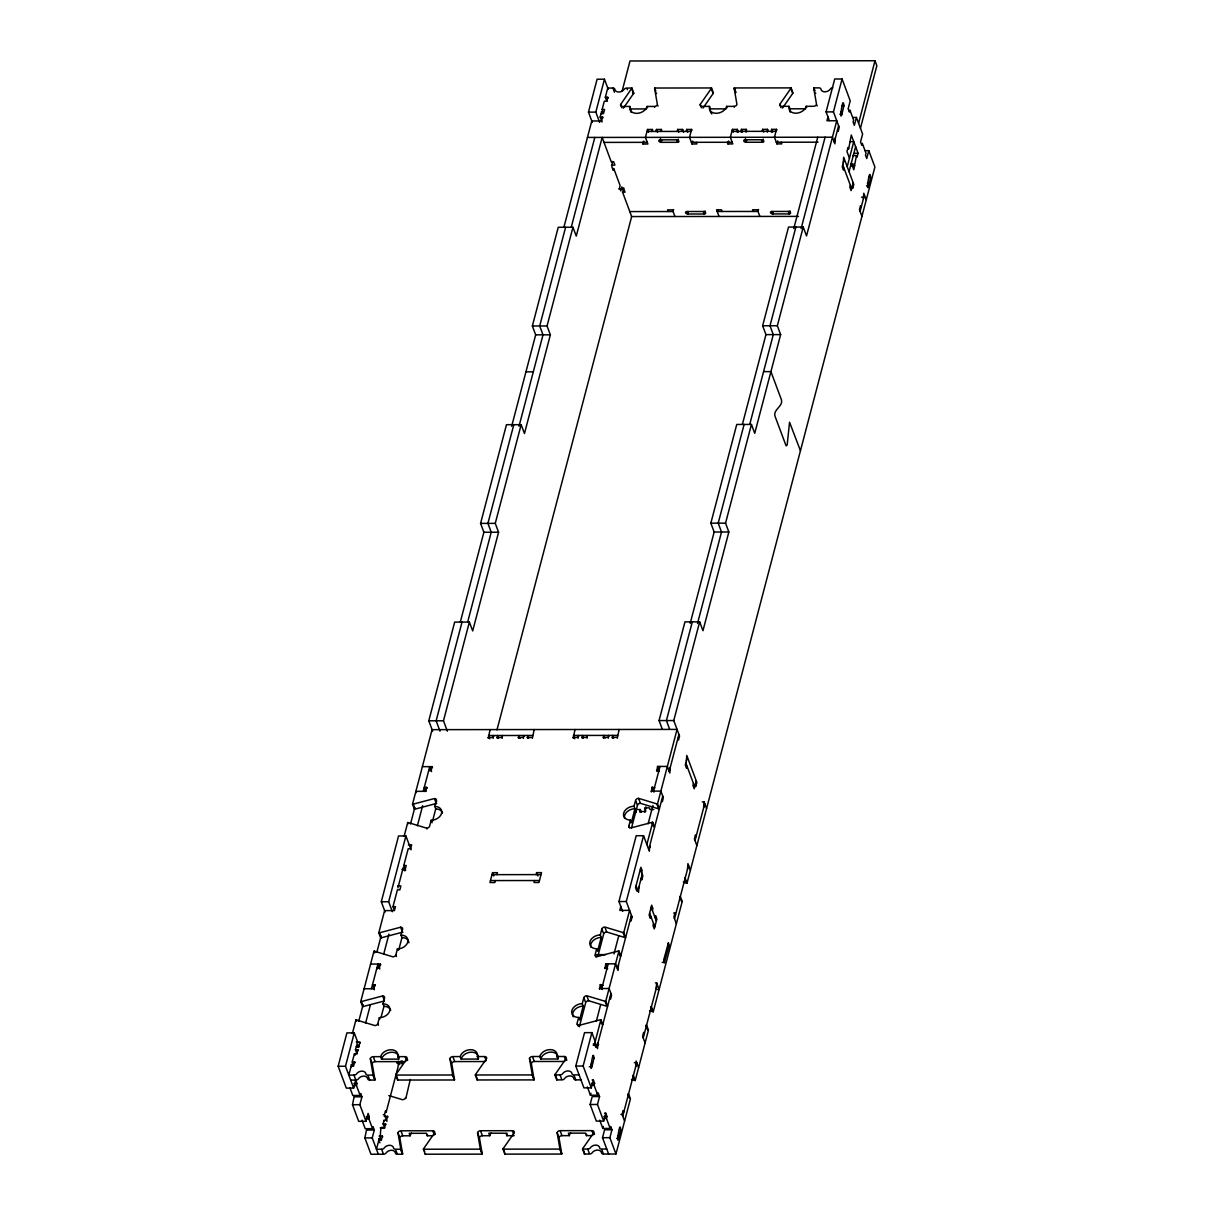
<?xml version="1.0" encoding="UTF-8"?>
<svg xmlns="http://www.w3.org/2000/svg" width="1215" height="1215" viewBox="0 0 1215 1215"><rect width="100%" height="100%" fill="white"/><g stroke="black" fill="none" stroke-linecap="round" stroke-linejoin="round"><path stroke-width="1.5" d="M606.877 101.437L605.328 97.291L607.743 88.072L612.922 88.072A2.582 1.868 -20.5 0 1 614.881 89.378A5.164 3.751 -20.5 0 0 618.815 92.006A5.164 3.751 -20.5 0 0 624.115 89.378A2.582 1.868 -20.5 0 1 626.773 88.057L631.937 88.042L620.622 104.505A2.582 1.868 -20.5 0 0 622.551 106.48L629.902 106.464L630.646 110.094A9.021 6.561 -20.5 0 0 630.995 112.251M843.848 105.735C842.724 91.565 837.788 134.728 843.848 105.735L842.01 105.751M870.578 177.405C869.378 163.387 864.579 206.292 870.578 177.405L868.74 177.405M605.328 97.291L607.789 97.276L606.741 101.225L604.295 101.225L602.139 109.456L602.959 113.754M593.907 1058.478C593.3 1043.852 587.635 1086.954 593.907 1058.478L592.981 1055.987M620.637 1130.147C620.06 1115.461 614.334 1158.654 620.637 1130.147L619.711 1127.657M663.724 959.85L664.24 963.024L669.04 945.604L668.447 942.719L663.724 959.85L664.651 962.341L662.205 962.341M350.026 1088.002L352.806 1095.474L360.156 1095.474L356.451 1085.511L356.967 1083.537L355.722 1080.211L353.656 1088.108L346.305 1088.124L338.15 1066.254L346.913 1032.887L354.264 1032.872L357.559 1041.726L356.921 1044.186L358.152 1047.497M385.155 912.085L381.313 901.758L398.566 835.95L405.916 835.95L411.08 849.786M432.631 731.126L428.789 720.799L454.683 622.095L469.37 622.08L472.681 630.934L498.575 532.231L495.264 523.376L521.159 424.673L506.473 424.688L480.578 523.392L483.874 532.246L460.379 621.807M511.667 426.283L535.663 334.839L532.367 325.984L558.247 227.281L572.948 227.266L576.259 236.12L602.154 137.417L611.236 161.762L613.681 161.762L614.927 165.088L611.494 165.088M592.312 122.457L588.47 112.129L597.097 79.218L604.447 79.218L608.214 89.302M352.335 1033.646L355.934 1019.932A2.582 1.868 -20.5 0 1 356.603 1020.023L374.858 1025.566A2.582 1.868 -20.5 0 0 377.835 1023.592L379.384 1017.669A9.021 6.561 -20.5 0 0 389.772 1010.743A9.021 6.561 -20.5 0 0 383.014 1003.848L384.563 997.925A2.582 1.868 -20.5 0 0 382.634 995.951L361.463 1001.525A2.582 1.868 -20.5 0 1 360.734 1001.616L362.602 1006.597A2.582 1.868 -20.5 0 0 363.315 1006.506L384.487 1000.932M360.734 1001.616L373.962 951.208A2.582 1.868 -20.5 0 1 374.645 951.284L392.901 956.828A2.582 1.868 -20.5 0 0 395.862 954.853L397.411 948.93A9.021 6.561 -20.5 0 0 407.8 942.02A9.021 6.561 -20.5 0 0 401.041 935.11L402.59 929.186A2.582 1.868 -20.5 0 0 400.661 927.212L379.49 932.801A2.582 1.868 -20.5 0 1 378.776 932.877L380.629 937.859A2.582 1.868 -20.5 0 0 381.343 937.783L402.53 932.194A2.582 1.868 -20.5 0 1 402.955 932.239M378.776 932.877L384.608 910.612L394.404 910.597L395.452 906.648L392.992 906.648L397.396 889.866L399.856 889.866L400.889 885.917L397.624 885.932M404.124 836.239L407.724 822.54A2.582 1.868 -20.5 0 1 408.392 822.616L426.647 828.159A2.582 1.868 -20.5 0 0 429.624 826.185L431.173 820.262A9.021 6.561 -20.5 0 0 441.561 813.336A9.021 6.561 -20.5 0 0 434.803 806.441L436.352 800.518A2.582 1.868 -20.5 0 0 434.423 798.544L413.252 804.117A2.582 1.868 -20.5 0 1 412.523 804.208L414.391 809.19A2.582 1.868 -20.5 0 0 415.105 809.099L436.276 803.525A2.582 1.868 -20.5 0 1 436.717 803.555M412.523 804.208L432.084 729.653L677.059 729.41L657.512 803.966L659.365 808.947A2.582 1.868 -20.5 0 1 658.682 808.871L640.427 803.328A2.582 1.868 -20.5 0 0 637.465 805.302L631.572 827.764M563.957 226.992L591.766 120.984L601.562 120.968L602.61 117.02L600.149 117.02L601.106 113.405L603.551 113.405L604.584 109.456L602.139 109.456M353.656 1088.108L345.5 1066.254L354.264 1032.872M392.369 911.706L388.663 901.743L405.916 835.95M462.019 622.08L436.139 720.784L439.997 731.172M513.808 424.673L487.914 523.376L491.225 532.231L467.729 621.807M565.598 227.266L539.703 325.969L543.014 334.824L519.018 426.283M599.663 122.442L595.821 112.114L604.447 79.218M358.714 1021.375L363.027 1004.972M376.832 952.347L381.13 935.945M410.503 823.967L414.816 807.565M356.618 1042.212L359.883 1042.197L358.85 1046.145L356.405 1046.161L355.448 1049.775L357.893 1049.775L356.861 1053.724L354.416 1053.724L352.259 1061.94L354.704 1061.94L353.671 1065.889L351.226 1065.889L348.811 1075.108L353.975 1075.108A2.582 1.868 -20.5 0 0 356.633 1073.787A5.164 3.751 -20.5 0 1 361.933 1071.144A5.164 3.751 -20.5 0 1 365.867 1073.771A2.582 1.868 -20.5 0 0 367.826 1075.093L372.99 1075.078L374.858 1080.059L369.694 1080.074A2.582 1.868 -20.5 0 1 367.72 1078.753A5.164 3.751 -20.5 0 0 363.786 1076.125A5.164 3.751 -20.5 0 0 358.486 1078.768A2.582 1.868 -20.5 0 1 355.828 1080.089L350.664 1080.089M371.456 988.737L377.941 964.072L379.794 969.038M397.913 887.892L403.274 867.495L404.504 870.821M405.643 870.502L403.79 865.52L408.194 848.753L410.64 848.738L411.672 844.79L408.407 844.805M423.245 791.329L429.73 766.665L431.583 771.631M571.308 226.992L594.803 137.417M447.348 731.157L443.475 720.784L469.37 622.08M521.159 424.673L524.47 433.527L550.365 334.824L547.054 325.969L572.948 227.266M358.288 1047.011L358.668 1045.523L357.453 1045.523M374.357 989.769L372.504 984.788L374.949 984.788L373.916 988.737L364.105 988.752M370.59 964.072L380.386 964.057L379.353 968.006L376.893 968.006L377.212 968.841M425.827 791.542L424.293 787.381L426.738 787.381L425.706 791.329L415.894 791.345L416.365 792.59M422.38 766.665L432.175 766.65L431.143 770.599L428.682 770.614M365.594 1023.182L370.378 1004.957M383.697 954.155L388.952 934.107M417.383 825.775L422.638 805.727M362.04 1120.215L365.199 1128.689L372.549 1128.674L368.828 1118.711L369.345 1116.737L368.115 1113.426L366.034 1121.308L358.683 1121.324L352.502 1104.724L354.264 1095.991M622.05 91.353L630.008 60.978L874.997 60.75L876.85 65.731L860.448 128.243M360.156 1095.474L360.688 1093.5L361.918 1096.811L359.853 1104.708L366.034 1121.308M381.115 1017.077L383.94 1006.339L383.014 1003.848M398.748 949.887L401.968 937.6L401.041 935.11M432.51 821.219L435.729 808.932L434.803 806.441M411.49 1133.155A9.021 6.561 -20.5 0 0 410.138 1135.797L402.788 1135.797A2.582 1.868 -20.5 0 0 399.826 1137.772L402.56 1153.658A2.582 1.868 -20.5 0 1 402.514 1154.22L397.351 1154.22A2.582 1.868 -20.5 0 1 395.376 1152.914A5.164 3.751 -20.5 0 0 391.458 1150.286A5.164 3.751 -20.5 0 0 386.142 1152.914A2.582 1.868 -20.5 0 1 383.484 1154.235L370.97 1154.25L364.88 1137.923L366.641 1129.206M372.549 1128.674L373.066 1126.7L374.311 1130.026L372.23 1137.923L378.321 1154.25M621.518 188.219L620.819 190.846L619.589 187.52L620.106 185.546L613.712 168.399L613.18 170.373L611.95 167.047L612.36 161.443M496.981 729.926L631.663 216.559L622.581 192.198L623.751 187.763M386.947 1121.339L384.472 1114.702L385.504 1110.753L386.127 1112.408L398.08 1066.846L398.505 1061.242L399.735 1064.553M379.095 1136.101L382.361 1136.101L381.328 1140.05L378.883 1140.05L376.468 1149.269L381.632 1149.253A2.582 1.868 -20.5 0 0 384.289 1147.932A5.164 3.751 -20.5 0 1 389.59 1145.305A5.164 3.751 -20.5 0 1 393.523 1147.932A2.582 1.868 -20.5 0 0 395.482 1149.238L400.661 1149.238L402.514 1154.22M384.654 1128.082L383.105 1123.936L384.062 1120.306L386.507 1120.306L387.539 1116.357L384.274 1116.357M383.105 1123.936L385.565 1123.921L384.517 1127.869L380.234 1127.885M402.089 1060.923L401.573 1062.897L396.667 1062.897M652.713 130.309L652.394 129.473L647.504 129.473L645.423 137.371L647.914 144.023L643.008 144.023L643.783 141.061M488.308 738.325L490.07 729.592M493.199 738.325L493.411 735.515L493.715 736.351M651.878 131.448L652.394 129.473M497.284 738.31L497.497 735.515L498.53 738.28M655.963 131.448L656.48 129.473L661.385 129.458L661.689 130.294M405.795 1098.573L410.306 1079.406M502.19 738.31L502.387 735.5M660.869 131.433L661.385 129.458M660.55 138.662L660.246 139.846A1.929 1.185 14.7 0 0 658.864 141.092A1.929 1.185 14.7 0 0 661.173 142.337L677.499 142.322A1.929 1.185 14.7 0 0 678.881 141.077A1.929 1.185 14.7 0 0 676.573 139.831L660.246 139.846L661.173 142.337L661.689 140.363M518.516 738.295L518.729 735.485L519.656 737.976A1.929 1.185 14.7 0 1 520.369 738.067M677.195 131.417L677.712 129.443L682.617 129.443L683.65 132.207M678.335 139.163L677.499 142.322L676.573 139.831M523.422 738.295L523.619 735.485L523.938 736.32M682.101 131.417L682.617 129.443M527.492 738.28L527.705 735.485L528.738 738.249M686.186 131.417L686.703 129.443L691.593 129.443L691.912 130.263M496.92 874.648L497.436 872.674L492.531 872.674L489.949 882.546L494.839 882.546L495.356 880.571M532.398 738.28L534.16 729.547M691.593 129.443L689.528 137.325L692.003 143.977L696.909 143.962L696.286 142.307M673.611 209.557L673.095 211.531L629.613 211.577M692.003 143.977L692.778 141.016M688.206 212.822L687.903 214.007A1.929 1.185 14.7 0 1 685.594 212.762A1.929 1.185 14.7 0 1 686.976 211.516L703.303 211.501A1.929 1.185 14.7 0 1 705.611 212.747A1.929 1.185 14.7 0 1 704.229 213.992L687.903 214.007L686.976 211.516M705.065 210.833L704.229 213.992L703.303 211.501M534.554 880.526L534.038 882.5L538.944 882.5L541.525 872.628L536.62 872.628L536.104 874.603M738.356 132.162L737.323 129.398L732.432 129.398L730.352 137.295L732.827 143.932L727.937 143.932L728.711 140.986M573.222 738.234L574.984 729.516M578.127 738.234L578.34 735.44L578.644 736.26M737.323 129.398L737.125 132.192M717.701 209.512L717.184 211.486L758.023 211.456L758.54 209.481M582.213 738.234L582.425 735.424L583.458 738.188M746.618 130.218L746.314 129.382L741.408 129.382L741.196 132.192M587.118 738.234L587.316 735.424M746.314 129.382L746.101 132.192M745.478 138.586L745.175 139.771A1.929 1.185 14.7 0 0 743.793 141.016A1.929 1.185 14.7 0 0 746.101 142.261L762.428 142.246A1.929 1.185 14.7 0 0 763.795 141.001A1.929 1.185 14.7 0 0 761.501 139.755L745.175 139.771L746.101 142.261L746.618 140.287M603.445 738.219L603.658 735.409L604.584 737.9A1.929 1.185 14.7 0 1 605.283 737.991M762.124 131.341L762.64 129.367L767.546 129.367L767.85 130.187M763.263 139.087L762.428 142.246L761.501 139.755M608.335 738.204L608.548 735.409L608.867 736.229M767.546 129.367L767.333 132.162M612.421 738.204L612.633 735.394L613.666 738.173M776.841 130.187L776.522 129.352L771.631 129.367L771.419 132.162M617.326 738.204L619.088 729.471M776.522 129.352L774.456 137.249L776.932 143.886L781.837 143.886L781.215 142.231M776.932 143.886L777.706 140.925M773.135 212.747L772.831 213.931A1.929 1.185 14.7 0 1 770.523 212.686A1.929 1.185 14.7 0 1 771.905 211.44L788.231 211.425A1.929 1.185 14.7 0 1 790.54 212.671A1.929 1.185 14.7 0 1 789.158 213.916L772.831 213.931L771.905 211.44M789.993 210.757L789.158 213.916L788.231 211.425M579.358 1026.766L585.676 1002.709A2.582 1.868 -20.5 0 1 588.637 1000.735L606.893 1006.278A2.582 1.868 -20.5 0 0 607.576 1006.354L605.723 1001.373A2.582 1.868 -20.5 0 1 605.04 1001.297L586.784 995.753A2.582 1.868 -20.5 0 0 583.823 997.728L582.258 1003.651A9.021 6.561 -20.5 0 0 571.87 1010.576A9.021 6.561 -20.5 0 0 578.644 1017.471L577.079 1023.395A2.582 1.868 -20.5 0 0 579.008 1025.369L579.327 1026.204M597.81 956.433L603.703 933.986A2.582 1.868 -20.5 0 1 606.68 932.011L624.935 937.54A2.582 1.868 -20.5 0 0 625.604 937.631L623.751 932.649A2.582 1.868 -20.5 0 1 623.067 932.558L604.812 927.03A2.582 1.868 -20.5 0 0 601.85 929.004L600.301 934.927A9.021 6.561 -20.5 0 0 589.913 941.838A9.021 6.561 -20.5 0 0 596.671 948.748L595.122 954.656A2.582 1.868 -20.5 0 0 597.051 956.63L618.222 951.056A2.582 1.868 -20.5 0 1 618.936 950.981L620.804 955.947M629.492 827.643L628.869 825.987L630.433 820.064A9.021 6.561 -20.5 0 1 623.659 813.169A9.021 6.561 -20.5 0 1 634.048 806.244L635.612 800.321A2.582 1.868 -20.5 0 1 638.574 798.346L656.829 803.89A2.582 1.868 -20.5 0 0 657.512 803.966M582.258 1003.651L583.185 1006.142L579.57 1019.962L578.644 1017.471M600.301 934.927L601.228 937.418L597.598 951.239L596.671 948.748M629.962 822.464A9.021 6.561 -20.5 0 0 631.36 822.555L634.974 808.734L634.048 806.244M662.297 729.228L659.062 720.571L684.956 621.867L699.658 621.852L702.953 630.707L728.848 532.003L725.552 523.149L751.447 424.445L736.746 424.46L710.851 523.164L714.162 532.018L690.181 623.417M742.441 424.187L765.951 334.611L762.64 325.757L788.535 227.053L803.236 227.053L806.532 235.907L836.755 120.741L826.944 120.756L827.992 116.807M636.007 812.364L636.204 809.554L640.29 809.554L641.323 812.319M640.092 812.364L640.29 809.554M793.76 228.602L817.741 137.204M592.13 1079.983L593.36 1079.983L591.28 1087.881L583.944 1087.896L575.788 1066.026L584.537 1032.659L591.887 1032.644L595.198 1041.498M622.688 911.417L618.936 901.53L636.204 835.723L643.555 835.723L649.326 851.214L649.752 845.61M692.307 621.867L666.412 720.571L669.632 729.213M744.096 424.46L718.202 523.164L721.513 532.018L697.531 623.417M795.886 227.053L769.991 325.757L773.287 334.611L749.777 424.248M829.313 120.513L826.094 111.902L834.72 78.99L842.071 78.99L850.227 100.845L848.161 108.742L849.391 112.069L849.908 110.094L853.629 120.057L853.112 122.032L854.358 125.342L856.423 117.445L852.748 117.46M644.983 812.349L645.924 806.79M599.603 989.359L600.332 984.575L603.096 985.411M605.04 968.628L605.769 963.844L615.565 963.844L618.04 970.481L618.465 964.877M620.835 906.436L619.787 910.384L629.598 910.369L623.751 932.649M651.392 791.952L652.121 787.168L654.885 788.003M656.829 771.221L657.558 766.437L667.354 766.437L669.83 773.074L670.255 767.47M601.744 988.524L608.214 963.844M653.533 791.117L660.003 766.437M801.11 228.602L825.076 137.204M591.28 1087.881L583.139 1066.026L591.887 1032.644M630.418 919.299L631.041 920.97L632.073 917.021L626.287 901.515L643.555 835.723M677.894 738.34L678.502 740.011L679.549 736.062L673.763 720.556L699.658 621.852M751.447 424.445L754.743 433.315L780.638 334.611L777.342 325.741L803.236 227.053M837.575 129.671L838.183 131.341L839.231 127.393L833.444 111.886L842.071 78.99M596.352 1021.147L600.65 1004.744M613.985 953.942L618.769 935.717M648.142 823.74L652.926 805.515M593.239 1045.295L596.307 1045.295L595.79 1047.269L594.545 1043.958L600.909 1019.704A2.582 1.868 -20.5 0 0 600.195 1019.795L579.008 1025.369M605.723 1001.373L618.936 950.981M646.851 844.577L652.698 822.297A2.582 1.868 -20.5 0 0 651.984 822.388L630.798 827.962A2.582 1.868 -20.5 0 1 628.869 825.987M637.298 889.016L636.781 890.99L635.551 887.679L640.897 867.267L642.143 870.593L641.626 872.567M596.93 1046.966L610.948 993.49M617.417 968.826L631.451 915.351M637.921 890.686L642.234 874.223M648.719 849.558L662.737 796.083M669.207 771.419L678.927 734.392M834.295 142.17L838.608 125.722M597.962 1043.017L597.537 1048.621L595.061 1041.984M597.081 1093.272L598.312 1093.272L597.795 1095.247L590.444 1095.247L590.961 1093.272M597.795 1095.247L594.074 1085.284L594.591 1083.309L593.36 1079.983M590.125 1104.496L592.206 1096.598L599.557 1096.583L597.476 1104.481L603.673 1121.096L596.322 1121.096L590.125 1104.496L597.476 1104.481M687.386 757.082L685.306 764.979L686.551 768.29L687.067 766.316M844.303 158.937L842.238 166.835L843.468 170.146L843.985 168.171M847.204 166.698L853.75 141.684L850.333 141.684M858.595 123.262L874.997 60.75M650.86 916.399L650.344 918.373L649.099 915.047L651.696 905.175L652.926 908.501L652.409 910.475M849.057 171.68L855.618 146.666M653.548 923.582L653.032 925.557L654.262 928.883L656.859 919.011L655.614 915.685L655.098 917.659M851.305 163.114L853.78 169.766L856.438 155.596L852.763 155.596M603.673 1121.096L605.738 1113.198L604.523 1113.198M849.437 158.132L846.961 151.495L847.994 147.547L848.617 149.202L851.275 135.047L858.094 153.303L857.061 157.251L856.438 155.596M400.661 1149.238A2.582 1.868 -20.5 0 0 400.707 1148.676L397.973 1132.79A2.582 1.868 -20.5 0 1 400.935 1130.816L432.783 1130.785A2.582 1.868 -20.5 0 1 434.712 1132.76L423.655 1148.646A2.582 1.868 -20.5 0 0 423.397 1149.223L425.25 1154.204L482.097 1154.144L480.229 1149.162A2.582 1.868 -20.5 0 0 480.274 1148.6L477.541 1132.714A2.582 1.868 -20.5 0 1 480.517 1130.74L512.365 1130.709A2.582 1.868 -20.5 0 1 514.294 1132.684L503.223 1148.57A2.582 1.868 -20.5 0 0 502.98 1149.147L504.832 1154.129L561.664 1154.068L559.811 1149.086A2.582 1.868 -20.5 0 0 559.857 1148.524L557.123 1132.638A2.582 1.868 -20.5 0 1 560.1 1130.664L591.933 1130.633A2.582 1.868 -20.5 0 1 593.877 1132.608L582.805 1148.494A2.582 1.868 -20.5 0 0 582.547 1149.071L584.415 1154.053L589.579 1154.037A2.582 1.868 -20.5 0 0 592.237 1152.716A5.164 3.751 -20.5 0 1 597.537 1150.089A5.164 3.751 -20.5 0 1 601.471 1152.716A2.582 1.868 -20.5 0 0 603.43 1154.022L615.959 1154.022L609.869 1137.696L611.935 1129.798L610.689 1126.472L610.173 1128.446L602.822 1128.462L603.354 1126.487M693.461 783.478L692.945 785.452L694.19 788.763L696.256 780.88M850.378 185.333L849.862 187.307L851.107 190.618L853.188 182.736M610.173 1128.446L606.467 1118.483L606.984 1116.509L605.738 1113.198M608.609 1154.022L602.519 1137.696L604.584 1129.798L611.935 1129.798M865.126 150.66L868.801 150.66L866.735 158.558L865.505 155.231L866.022 153.257L862.301 143.294L861.784 145.268L860.539 141.958L862.62 134.06L856.423 117.445M624.586 1121.111L622.11 1114.474L623.143 1110.525L623.766 1112.181M655.401 982.874L656.632 982.874L656.221 988.478M673.702 913.118L674.933 913.118L673.9 917.067L676.375 923.704M702.27 801.915L704.108 801.915L703.682 807.519M863.379 198.85L863.789 193.246L866.265 199.883M622.733 1116.129L636.751 1062.669L634.306 1062.669M643.221 1037.99L657.254 984.53M674.522 918.722L688.541 865.262M695.01 840.583L704.73 803.571M860.099 211.349L864.412 194.901M615.959 1154.022L630.433 1098.846L628.565 1093.865A2.582 1.868 -20.5 0 0 627.851 1093.94M631.511 1079.512L634.549 1080.439A2.582 1.868 -20.5 0 0 635.232 1080.515L648.461 1030.107L646.608 1025.126A2.582 1.868 -20.5 0 0 645.879 1025.217M649.539 1010.774L652.592 1011.7A2.582 1.868 -20.5 0 0 653.26 1011.776L682.222 901.439L680.354 896.457A2.582 1.868 -20.5 0 0 679.823 896.503M683.301 882.105L686.338 883.032A2.582 1.868 -20.5 0 0 687.022 883.108L874.891 166.987L868.801 150.66M631.937 88.042L633.698 93.312L623.401 108.165M701.435 107.755L700.205 104.429L711.261 88.543A2.551 1.853 -20.5 0 0 711.519 87.966L654.688 88.027A2.506 1.823 -20.5 0 0 654.627 88.452L657.376 104.475A2.582 1.868 -20.5 0 1 654.399 106.449L647.048 106.449A9.021 6.561 -20.5 0 1 636.66 113.375A9.021 6.561 -20.5 0 1 629.902 106.464M702.984 108.089L713.129 93.525A2.551 1.853 -20.5 0 0 713.372 92.948L711.519 87.966M780.395 106.009L779.772 104.353L790.844 88.467A2.551 1.853 -20.5 0 0 791.102 87.89L734.255 87.951A2.567 1.868 -20.5 0 0 734.209 88.513L736.943 104.399A2.582 1.883 -20.5 0 1 733.981 106.373L726.631 106.373A9.021 6.561 -20.5 0 1 716.243 113.299A9.021 6.561 -20.5 0 1 709.484 106.388L702.133 106.404A2.582 1.868 -20.5 0 1 700.205 104.429M782.551 108.014L792.696 93.449A2.551 1.853 -20.5 0 0 792.955 92.872L791.102 87.89M484.967 1061.546L454.714 1061.561A2.582 1.868 -20.5 0 0 451.752 1063.55L454.471 1079.421A2.582 1.868 -20.5 0 1 454.425 1079.983L397.594 1080.044L395.741 1075.062A2.582 1.868 -20.5 0 1 395.984 1074.5L407.055 1058.599A2.582 1.868 -20.5 0 0 405.127 1056.64L397.776 1056.64A9.021 6.561 -20.5 0 0 391.017 1049.745A9.021 6.561 -20.5 0 0 380.629 1056.655L373.278 1056.67A2.582 1.868 -20.5 0 0 370.317 1058.645L373.035 1074.516A2.582 1.868 -20.5 0 1 372.99 1075.078M580.937 1079.862L575.773 1079.877A2.582 1.868 -20.5 0 1 573.814 1078.555A5.164 3.751 -20.5 0 0 569.881 1075.928A5.164 3.751 -20.5 0 0 564.58 1078.571A2.582 1.868 -20.5 0 1 561.922 1079.892L556.759 1079.892L554.891 1074.91A2.582 1.868 -20.5 0 1 555.149 1074.349L566.205 1058.447A2.582 1.868 -20.5 0 0 564.276 1056.488L556.926 1056.488A9.021 6.561 -20.5 0 0 550.167 1049.593A9.021 6.561 -20.5 0 0 539.779 1056.503L532.428 1056.518A2.582 1.868 -20.5 0 0 529.467 1058.493L532.2 1074.364A2.582 1.868 -20.5 0 1 532.155 1074.926L534.008 1079.907L477.176 1079.968L475.323 1074.986A2.582 1.868 -20.5 0 1 475.566 1074.425L486.638 1058.523A2.582 1.868 -20.5 0 0 484.709 1056.564L477.358 1056.564A9.021 6.561 -20.5 0 0 470.585 1049.669A9.021 6.561 -20.5 0 0 460.212 1056.579L452.861 1056.594A2.582 1.868 -20.5 0 0 449.884 1058.569L452.618 1074.44A2.582 1.868 -20.5 0 1 452.572 1075.002L454.425 1079.983M779.772 104.353A2.582 1.883 -20.5 0 0 781.716 106.328L789.051 106.312A9.021 6.561 -20.5 0 0 795.825 113.223A9.021 6.561 -20.5 0 0 806.213 106.297L813.564 106.297A2.582 1.868 -20.5 0 0 816.526 104.323L813.792 88.437A2.567 1.868 -20.5 0 1 813.837 87.875L819.001 87.875A2.582 1.868 -20.5 0 1 820.975 89.181A5.164 3.751 -20.5 0 0 824.894 91.808A5.164 3.751 -20.5 0 0 830.21 89.181A2.582 1.868 -20.5 0 1 832.867 87.86M632.499 93.023L633.805 93.023M630.828 108.955L646.547 108.94M709.484 106.388L710.41 108.879L726.13 108.864M789.051 106.312L789.993 108.803L805.712 108.788M601.228 111.947L603.065 111.947M588.47 112.129L595.821 112.114M826.094 111.902L833.444 111.886M839.793 114.21L841.63 114.21L841.16 112.965M646.988 131.448L691.077 131.417M731.916 131.372L776.005 131.326M587.452 137.432L832.427 137.204L834.902 143.841L835.328 138.221M603.809 142.398L647.291 142.352M691.381 142.307L732.22 142.277M776.309 142.231L817.984 142.185M854.418 153.318L858.094 153.303M850.515 164.162L854.191 164.147M851.138 165.817L854.813 165.817M866.523 185.88L868.361 185.88L867.434 183.389M618.648 188.887L623.796 188.887L625.042 192.198L622.581 192.198M861.526 197.195L862.756 197.195M631.466 216.559L798.452 216.391M532.367 325.984L547.054 325.969M762.64 325.757L777.342 325.741M535.663 334.839L550.365 334.824M765.951 334.611L780.638 334.611M525.958 371.851L533.309 371.851M763.582 371.623L770.933 371.623L781.351 399.538C783.69 406.205 772.71 409.622 775.048 416.289L786.12 445.875L787.183 444.903L789.553 422.228L800.457 450.75M480.578 523.392L495.264 523.376M710.851 523.164L725.552 523.149M483.874 532.246L498.575 532.231M714.162 532.018L728.848 532.003M428.789 720.799L443.475 720.784M659.062 720.571L673.763 720.556M532.61 735.47L488.506 735.515L489.751 738.841M617.539 735.394L573.434 735.44L574.68 738.75M487.99 737.49L492.895 737.49M496.981 737.49L501.871 737.475M518.213 737.459L523.103 737.459M527.188 737.459L532.094 737.444M572.918 737.414L577.824 737.414M581.909 737.399L586.799 737.399M603.126 737.384L608.032 737.384M612.117 737.368L617.023 737.368M656.525 770.386L659.274 771.221M651.088 791.117L660.884 791.102L663.36 797.754L662.327 801.703L661.704 800.032M653.746 809.539L650.086 809.539L649.478 807.884L644.573 807.884L645.818 811.21M634.473 811.529L635.688 811.529M639.773 811.529L644.679 811.529M649.144 847.265L650.374 847.265M403.79 865.52L406.235 865.52L405.203 869.469L401.937 869.469M492.014 874.648L541.009 874.603M490.465 880.571L539.46 880.526M381.313 901.758L388.663 901.743M618.936 901.53L626.287 901.515M630.843 917.021L632.073 917.021M596.246 954.656L605.571 954.641M604.736 967.793L607.181 967.793M599.299 988.524L609.095 988.509L611.57 995.161L610.538 999.11L609.915 997.439M657.269 989.511L659.107 989.511L656.632 982.874M356.329 1041.726L357.559 1041.726M593.33 1043.958L594.545 1043.958M597.355 1044.672L598.585 1044.672M380.629 1056.655L381.556 1059.146L398.702 1059.131L397.776 1056.64M460.212 1056.579L461.138 1059.07L478.285 1059.055A9.021 6.561 -20.5 0 0 478.467 1057.916M539.779 1056.503L540.705 1058.994L557.867 1058.979L556.926 1056.488M374.858 1080.059A2.582 1.868 -20.5 0 0 374.903 1079.497L372.17 1063.626A2.582 1.868 -20.5 0 1 375.131 1061.637L405.385 1061.621M534.008 1079.907A2.582 1.868 -20.5 0 0 534.053 1079.345L531.319 1063.474A2.582 1.868 -20.5 0 1 534.296 1061.485L564.55 1061.47M351.348 1064.431L353.185 1064.431L352.259 1061.94M351.287 1064.674L353.125 1064.674L353.064 1066.299M338.15 1066.254L345.5 1066.254M575.788 1066.026L583.139 1066.026M589.29 1066.709L591.751 1066.694L590.824 1064.203M395.741 1075.062L452.572 1075.002M475.323 1074.986L532.155 1074.926M554.891 1074.91L560.054 1074.91A2.582 1.868 -20.5 0 0 562.712 1073.589A5.164 3.751 -20.5 0 1 568.028 1070.947A5.164 3.751 -20.5 0 1 571.961 1073.574A2.582 1.868 -20.5 0 0 573.92 1074.895L579.084 1074.88M353.899 1083.537L356.967 1083.537M591.538 1083.309L594.591 1083.309M353.99 1085.511L356.451 1085.511M591.629 1085.284L594.074 1085.284M354.567 1096.826L361.918 1096.811M352.502 1104.724L359.853 1104.708M383.257 1114.702L384.472 1114.702M620.88 1114.474L622.11 1114.474M366.292 1116.737L369.345 1116.737M603.916 1116.509L606.984 1116.509M365.776 1118.711L368.828 1118.711M603.399 1118.483L606.467 1118.483M366.96 1130.026L374.311 1130.026M410.138 1135.797L409.212 1133.306L426.359 1133.291L427.285 1135.782L432.798 1135.767M482.097 1154.144A2.582 1.868 -20.5 0 0 482.142 1153.582L479.409 1137.696A2.582 1.868 -20.5 0 1 482.37 1135.721L489.721 1135.721A9.021 6.561 -20.5 0 1 491.073 1133.079M489.721 1135.721L488.794 1133.23L505.941 1133.215L506.868 1135.706L514.218 1135.691M561.664 1154.068A2.582 1.868 -20.5 0 0 561.71 1153.506L558.976 1137.62A2.582 1.868 -20.5 0 1 561.953 1135.645L569.303 1135.645A9.021 6.561 -20.5 0 1 570.64 1133.003M569.303 1135.645L568.377 1133.155L585.524 1133.139L586.45 1135.63L591.963 1135.615M364.88 1137.923L372.23 1137.923M602.519 1137.696L609.869 1137.696M379.004 1138.592L380.842 1138.592L381.313 1139.837M616.643 1138.364L618.481 1138.364L617.554 1135.873M378.943 1138.835C381.586 1143.604 379.004 1122.554 383.074 1128.203M423.397 1149.223L480.229 1149.162M502.98 1149.147L559.811 1149.086M582.547 1149.071L587.726 1149.056A2.582 1.868 -20.5 0 0 590.369 1147.75A5.164 3.751 -20.5 0 1 595.684 1145.107A5.164 3.751 -20.5 0 1 599.618 1147.735A2.582 1.868 -20.5 0 0 601.577 1149.041L606.741 1149.041M388.83 1095.566L402.53 1099.712A2.582 1.868 -20.5 0 0 405.491 1097.737M842.861 103.503L843.787 105.978M869.591 175.157L870.517 177.648M840.704 111.719L841.63 114.21M861.131 207.401L860.509 205.745L859.476 209.694L861.951 216.331M843.271 162.886L843.681 157.267L853.796 184.391L852.763 188.34L852.14 186.67M842.754 164.86L851.624 188.659M813.837 87.875L814.764 90.366M813.792 88.437L814.825 91.201M816.829 105.143L817.148 105.978M806.213 106.297L806.669 107.543M791.162 89.287L792.696 93.449M780.713 106.844L781.017 107.679M771.631 129.367L772.664 132.131M762.64 129.367L763.673 132.131M734.255 87.951L735.804 92.097M734.209 88.513L735.758 92.659M733.981 106.373L734.285 107.193M741.408 129.382L742.441 132.162M726.631 106.373L727.102 107.619M732.432 129.398L733.465 132.162M759.876 216.437L757.401 209.785L752.495 209.8L753.118 211.456M711.58 89.363L713.129 93.525M727.314 142.277L727.937 143.932M722.09 211.486L721.467 209.831L716.561 209.831L719.037 216.467M686.703 129.443L687.736 132.207M677.712 129.443L678.745 132.222M654.688 88.027L655.614 90.517M654.642 88.589L655.675 91.353M657.68 105.295L657.983 106.13M654.399 106.449L654.718 107.269M656.48 129.473L657.512 132.238M647.048 106.449L647.519 107.695M647.504 129.473L648.537 132.253M631.997 89.439L633.547 93.601M674.948 216.513L672.472 209.876L667.567 209.876L668.189 211.531M627.077 88.877L627.396 89.713M642.386 142.368L643.008 144.023M620.622 104.505L621.245 106.161M621.548 106.996L621.867 107.831M612.922 88.072L614.456 92.219M607.789 97.276L608.092 98.111M602.61 117.02L602.913 117.855M601.106 113.405L601.41 114.24M600.149 117.02L602.017 122.001M621.867 186.897L622.475 188.553M704.108 801.915L706.583 808.552M686.354 761.03L686.764 755.411L696.878 782.536L695.846 786.485L695.223 784.814M685.837 763.005L694.707 786.804M696.058 836.634L695.436 834.978L694.403 838.927L696.878 845.564M657.558 766.437L659.411 771.419M690.393 870.244L687.918 863.607L687.508 869.211M652.121 787.168L653.974 792.15M687.022 883.108L685.169 878.126A2.582 1.868 -20.5 0 1 684.653 878.081M657.133 804.725L658.682 808.871M684.804 878.87L686.338 883.032M652.698 822.297L654.551 827.278M651.984 822.388L653.518 826.534M679.944 897.369L680.248 898.204M680.871 899.859L681.19 900.695M638.574 798.346L640.123 802.507M635.916 801.156L637.465 805.302M674.933 913.118L675.555 914.774M630.433 820.064L631.36 822.555M640.381 869.241L642.856 875.894L641.824 879.842L641.201 878.172M668.037 943.402L668.964 945.893M651.179 907.165L656.343 921M649.63 913.088L654.794 926.924M638.953 886.737L638.543 892.342L636.068 885.705M653.26 1011.776L651.407 1006.81A2.582 1.868 -20.5 0 1 650.724 1006.719M623.067 932.558L624.616 936.719M651.043 1007.554L652.273 1010.865M619.043 953.274L620.075 956.038M646.183 1026.037L647.732 1030.199M605.131 927.85L606.68 932.011M644.269 1034.041L643.646 1032.386L642.614 1036.334L645.089 1042.971M601.85 929.004L603.399 933.15M605.769 963.844L607.621 968.826M638.604 1067.651L636.128 1061.014L635.718 1066.618M595.426 955.491L596.049 957.147M600.332 984.575L602.184 989.557M635.232 1080.515L633.38 1075.533A2.582 1.868 -20.5 0 1 632.696 1075.457L634.245 1079.603M605.04 1001.297L606.589 1005.443M600.909 1019.704L602.761 1024.685M600.802 1021.45L601.729 1023.941M628.155 1094.776L628.474 1095.611M628.778 1096.431L629.4 1098.102M587.088 996.589L588.637 1000.735M583.823 997.728L585.357 1001.889M536.62 872.628L537.865 875.954M577.398 1024.23L578.006 1025.885M598.312 1093.272L599.557 1096.583M587.346 1086.954L590.444 1095.247M599.739 1120.154L602.822 1128.462M574.224 1075.715L575.773 1079.877M601.896 1149.876L603.43 1154.022M566.524 1059.283L566.828 1060.118M594.181 1133.443L594.484 1134.263M564.276 1056.488L565.826 1060.634M591.933 1130.633L593.482 1134.795M492.531 872.674L493.776 876M560.054 1074.91L561.603 1079.057M587.726 1149.056L589.275 1153.217M555.149 1074.349L556.698 1078.495M582.805 1148.494L584.354 1152.655M432.175 766.65L432.479 767.485M532.747 1057.339L534.296 1061.485M560.404 1131.499L561.953 1135.645M436.352 800.518L436.656 801.353M434.727 799.379L436.276 803.525M529.467 1058.493L531.016 1062.639M557.123 1132.638L558.672 1136.8M426.738 787.381L427.042 788.216M532.504 1075.199L534.053 1079.345M560.161 1149.36L561.71 1153.506M431.173 820.262L432.1 822.752M426.647 828.159L426.966 828.979M413.252 804.117L414.801 808.279M407.724 822.54L408.179 823.77M484.709 1056.564L486.258 1060.71M512.365 1130.709L513.596 1134.035M477.358 1056.564L478.285 1059.055M476.083 1075.807L477.115 1078.571M503.223 1148.57L504.772 1152.731M453.165 1057.415L454.714 1061.561M480.821 1131.575L482.37 1135.721M449.884 1058.569L451.433 1062.715M477.541 1132.714L479.09 1136.875M392.992 906.648L394.237 909.974M400.661 927.212L402.211 931.373M452.937 1075.275L454.471 1079.421M480.593 1149.436L482.142 1153.582M397.411 948.93L397.882 950.176M395.862 954.853L396.485 956.509M379.794 933.621L381.343 937.783M380.386 964.057L380.69 964.892M374.645 951.284L374.949 952.12M373.962 951.208L374.584 952.864M407.359 1059.434L407.678 1060.27M435.031 1133.595L435.334 1134.415M382.634 995.951L384.183 1000.097M405.127 1056.64L406.676 1060.786M432.783 1130.785L434.332 1134.947M374.949 984.788L375.253 985.623M400.98 1061.166L402.013 1063.93M379.384 1017.669L379.855 1018.914M377.835 1023.592L378.457 1025.247M395.984 1074.5L397.533 1078.647M423.655 1148.646L424.688 1151.425M361.766 1002.36L363.315 1006.506M373.582 1057.49L375.131 1061.637M401.254 1131.651L402.788 1135.797M356.603 1020.023L356.921 1020.858M355.934 1019.932L356.39 1021.177M370.317 1058.645L371.851 1062.791M397.973 1132.79L399.522 1136.951M373.354 1075.351L374.903 1079.497M401.011 1149.512L402.56 1153.658M359.883 1042.197L360.202 1043.032M387.539 1116.357L387.858 1117.193M358.668 1045.523L359.154 1046.981M368.145 1075.913L369.694 1080.074M395.801 1150.073L397.351 1154.22M356.405 1046.161L356.709 1046.981M357.893 1049.775L358.212 1050.595M384.062 1120.306L384.365 1121.141M385.565 1123.921L385.869 1124.756M355.448 1049.775L356.997 1053.921M354.416 1053.724L355.038 1055.379M354.704 1061.94L355.023 1062.776M382.361 1136.101L382.679 1136.936M351.226 1065.889L351.53 1066.724M378.883 1140.05L379.915 1142.814M353.975 1075.108L355.524 1079.254M381.632 1149.253L383.181 1153.415M656.495 93.57L656.48 93.434A2.506 1.823 -20.5 0 1 656.54 93.008M401.968 937.6A9.021 6.561 -20.5 0 1 408.908 942.81M383.94 1006.339A9.021 6.561 -20.5 0 1 390.714 1010.455M573.207 1016.833A9.021 6.561 -20.5 0 1 574.695 1009.771A9.021 6.561 -20.5 0 1 583.185 1006.142M590.824 947.108A9.021 6.561 -20.5 0 1 601.228 937.418M435.729 808.932A9.021 6.561 -20.5 0 1 442.503 813.048M624.586 818.424A9.021 6.561 -20.5 0 1 634.974 808.734M477.176 1079.968A2.582 1.868 -20.5 0 1 477.419 1079.406M556.759 1079.892A2.582 1.868 -20.5 0 1 557.002 1079.33M397.594 1080.044A2.582 1.868 -20.5 0 1 397.852 1079.482M540.705 1058.994A9.021 6.561 -20.5 0 1 551.094 1052.084A9.021 6.561 -20.5 0 1 557.867 1058.979M461.138 1059.07A9.021 6.561 -20.5 0 1 469.355 1052.372A9.021 6.561 -20.5 0 1 478.118 1055.774M381.556 1059.146A9.021 6.561 -20.5 0 1 391.944 1052.236A9.021 6.561 -20.5 0 1 398.702 1059.131M681.494 901.515A2.582 1.868 -20.5 0 1 682.222 901.439M425.25 1154.204A2.582 1.868 -20.5 0 1 425.508 1153.627M584.415 1154.053A2.582 1.868 -20.5 0 1 584.658 1153.475M504.832 1154.129A2.582 1.868 -20.5 0 1 505 1153.688M427.483 1134.43A9.021 6.561 -20.5 0 1 427.285 1135.782M506.913 1133.063A9.021 6.561 -20.5 0 1 506.868 1135.706M586.632 1134.278A9.021 6.561 -20.5 0 1 586.45 1135.63M790.16 112.099A9.021 6.561 -20.5 0 1 789.993 108.803M815.645 93.418A2.567 1.868 -20.5 0 1 815.66 92.993M711.838 113.967A9.021 6.561 -20.5 0 1 711.109 113.132M710.578 112.175A9.021 6.561 -20.5 0 1 710.41 108.879"/></g></svg>
